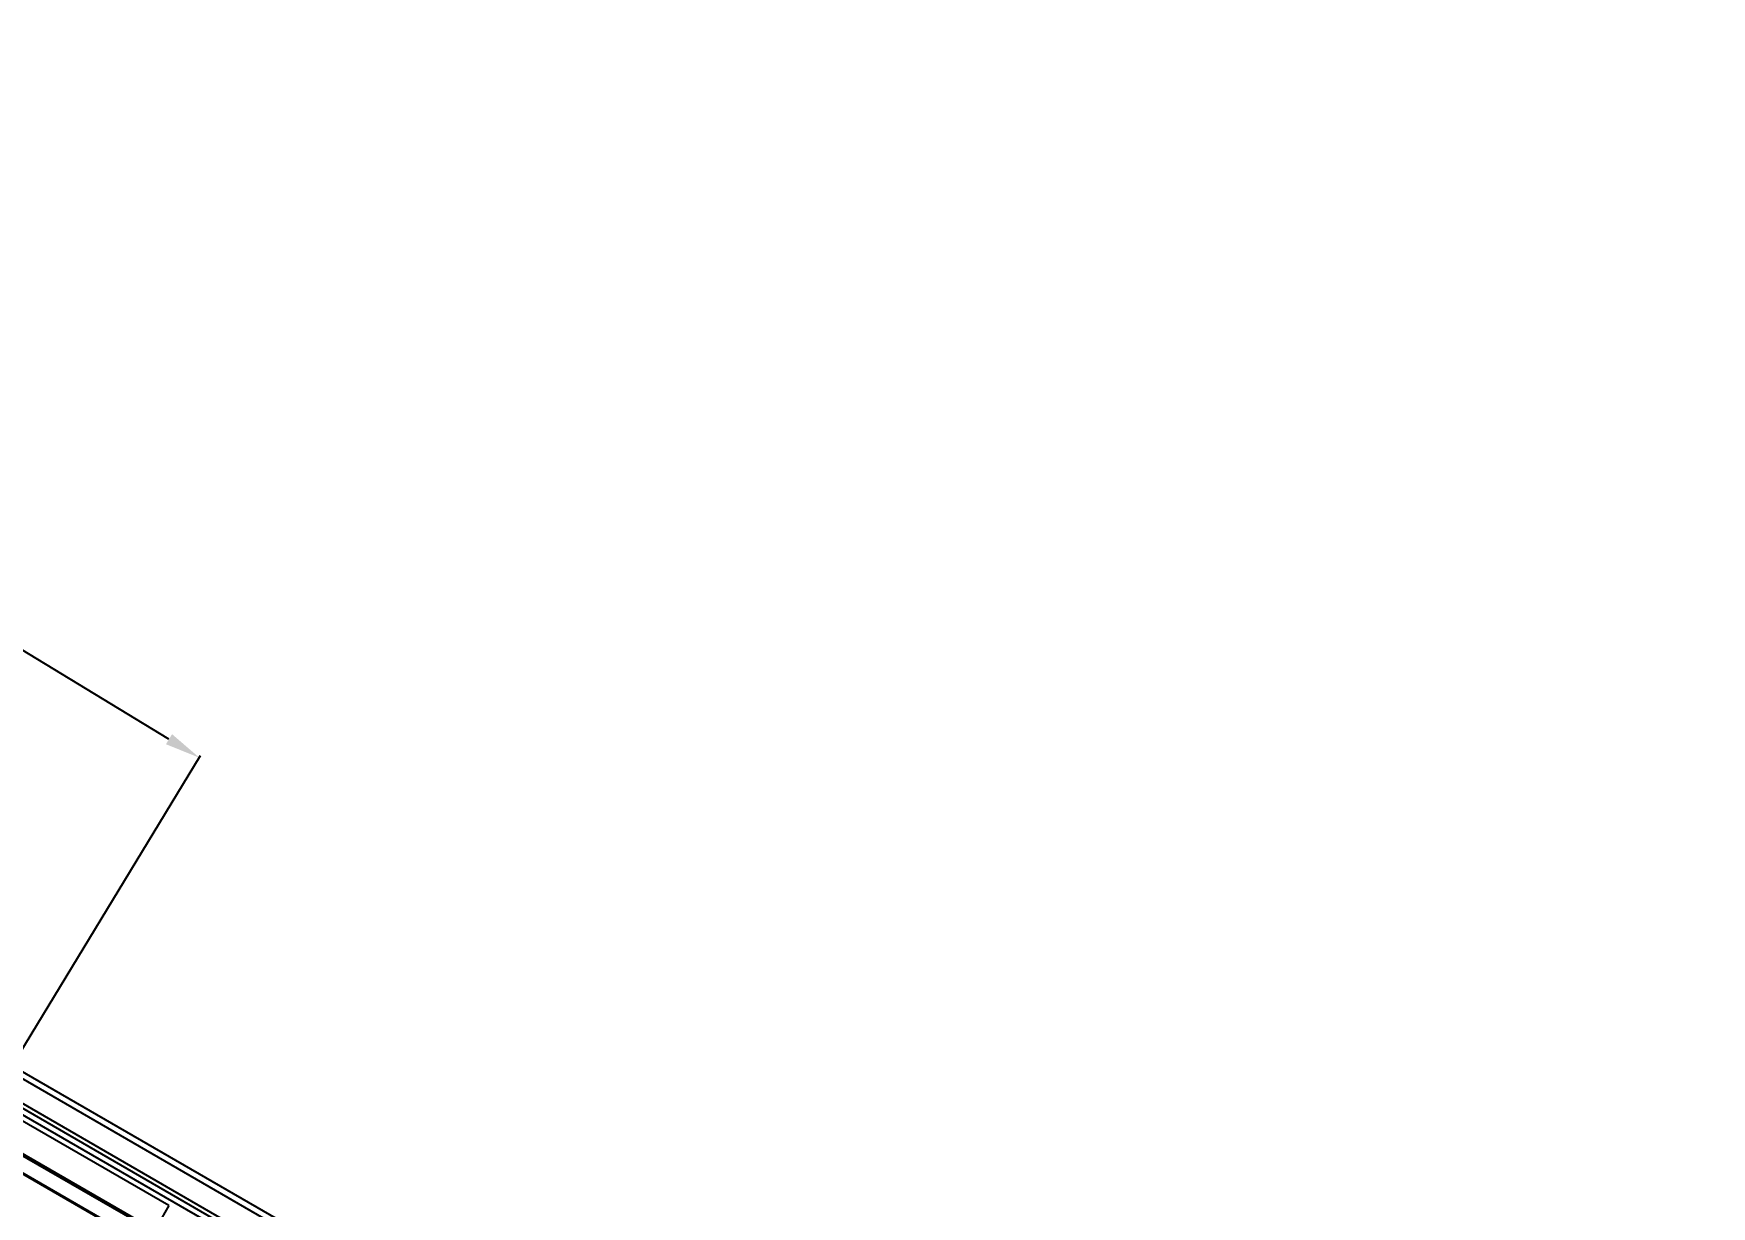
# Model space of a CAD drawing. Header units: millimetres. Extents: x 2787 to 6144, y -18 to 478.
# Drawn here: x 5946.6 to 6005.7, y 247.8 to 289.2 of the extents above; entities that cross this region are included whole.
import ezdxf

# ---------------------------------------------------------------- set-up
doc = ezdxf.new("R2010")
doc.units = ezdxf.units.MM
doc.layers.add('ADIM', color=3, linetype='Continuous')
doc.layers.add('ADIM_CLEAN_L', color=3, linetype='Continuous')
doc.styles.get("Standard").update_dxf_attribs({"font": 'gbeitc.shx', "bigfont": 'gbcbig.shx'})
doc.dimstyles.new('ADIM', dxfattribs={"dimscale": 0.5, "dimtxt": 2.5, "dimasz": 2.5, "dimexe": 0.18, "dimexo": 0.0625, "dimgap": 0.09, "dimtad": 1, "dimdec": 4, "dimzin": 0, "dimdsep": 46, "dimtxsty": 'Standard', "dimcen": 0.09, "dimadec": 0, "dimazin": 0, "dimtfac": 1, "dimtdec": 4, "dimtofl": 0, "dimtmove": 0, "dimatfit": 3, "dimfxl": 1, "dimtolj": 1, "dimtzin": 0, "dimarcsym": 0})

# ---------------------------------------------------------------- blocks, each defined once
blk = doc.blocks.new('*D20')
at = {"layer": 'ADIM', "color": 0, "lineweight": -2, "transparency": 16777216}
for p, q in [((5895.516, 227.527), (5926.949, 279.239)), ((5951.334, 264.311), (5927.97, 278.513)), ((5921.016, 212.027), (5952.449, 263.739))]:
    blk.add_line(p, q, dxfattribs=at)
at = {"layer": 'ADIM', "color": 0, "transparency": 16777216}
for points in [[(5928.079, 278.691), (5927.862, 278.335), (5926.902, 279.162)], [(5951.442, 264.489), (5951.226, 264.133), (5952.402, 263.662)]]:
    blk.add_solid(points, dxfattribs=at)
at = {"layer": 'Defpoints', "color": 0, "transparency": 16777216}
for p in [(5926.902, 279.162), (5895.5, 227.5), (5921, 212)]:
    blk.add_point(p, dxfattribs=at)
at = {"layer": 'ADIM', "color": 0, "transparency": 16777216, "insert": (5940, 271.984), "char_height": 1.25, "attachment_point": 5, "rotation": 328.70696}
blk.add_mtext('\\A1;29.84', dxfattribs=at)

msp = doc.modelspace()

# ---------------------------------------------------------------- linework, layer by layer
at = {"color": 7, "linetype": 'Continuous', "lineweight": -3}
for p, q in [((6139.25092, 140.76587), (5731.60126, 376.32245)), ((6138.87591, 140.11634), (5731.22628, 375.67295)), ((5730.10334, 373.72797), (6137.87692, 138.38603)), ((5951.33003, 247.87474), (5905.32972, 274.43303)), ((5950.83011, 247.00885), (5904.8298, 273.56714)), ((5951.33003, 247.87474), (5950.51766, 246.46767))]:
    msp.add_line(p, q, dxfattribs=at)
at = {"layer": 'ADIM_CLEAN_L'}
for p, q in [((5731.5, 376.5), (6139.5, 141)), ((5731, 375.5), (6139, 140)), ((5730, 373.5), (6138, 138.5)), ((5858.5, 300), (6043, 194)), ((5905.5, 274.5), (5997.5, 221.5))]:
    msp.add_line(p, q, dxfattribs=at)

# ---------------------------------------------------------------- dimensions: what is measured, and where the dimension line sits
at = {"layer": 'ADIM'}
dim = msp.add_aligned_dim(p1=(5921, 212), p2=(5895.5, 227.5), distance=-60.45704, text='29.84', dimstyle='ADIM', dxfattribs=at)
dim.commit()
dim.dimension.update_dxf_attribs({"geometry": '*D20', "text_midpoint": (5940.00032, 271.9844)})

doc.saveas('drawing.dxf')
